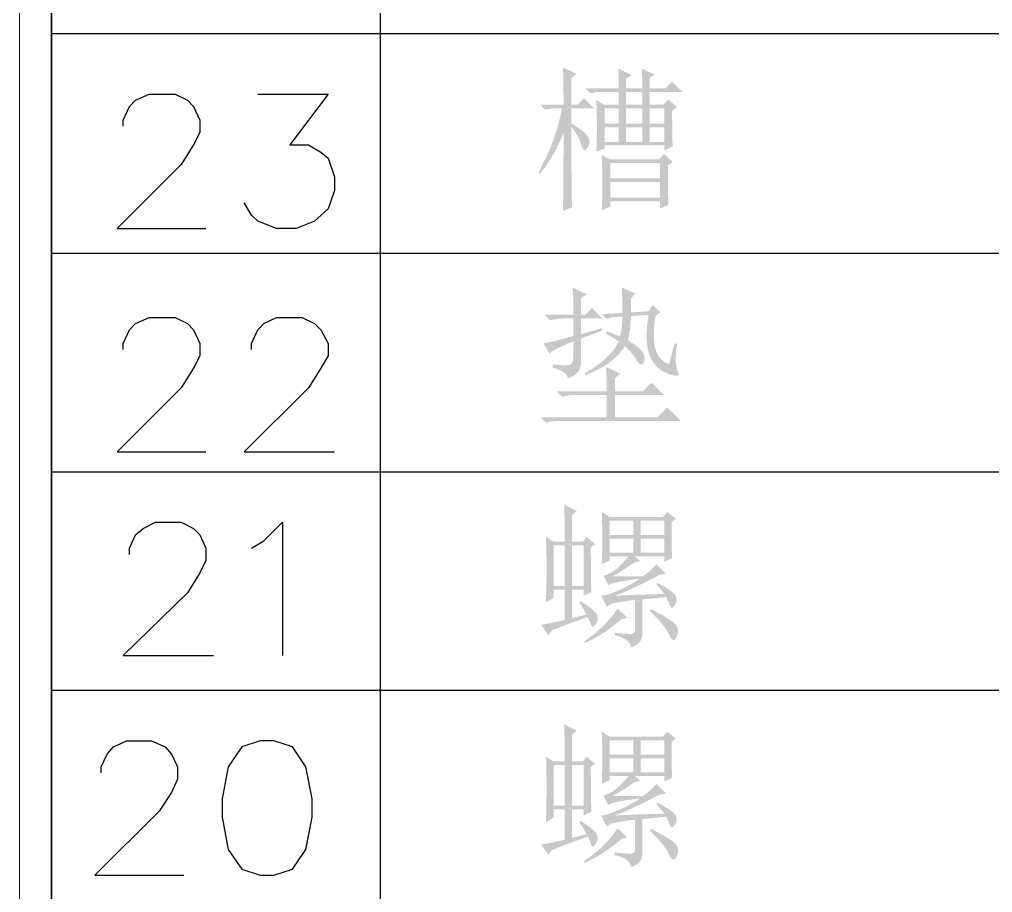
# Model space of a CAD drawing. Header units: millimetres. Extents: x 0 to 841, y 0 to 1189.
# Drawn here: x 672.8 to 706.17, y 200.94 to 230.89 of the extents above; entities that cross this region are included whole.
import ezdxf

# ---------------------------------------------------------------- set-up
doc = ezdxf.new("R2010")
doc.units = ezdxf.units.MM
doc.layers.add('C00-00-00', color=7, linetype='Continuous')
doc.layers.add('CBF-BF-BF', color=7, linetype='Continuous', true_color=0xbfbfbf)

msp = doc.modelspace()

# ---------------------------------------------------------------- hatches: boundary and pattern name
at = {"layer": 'C00-00-00'}
h = msp.add_hatch(color=256, dxfattribs=at)
edge = h.paths.add_edge_path(flags=0)
edge.add_spline(control_points=[(693.600777, 228.397804), (693.600777, 228.397804), (693.600777, 227.96069), (693.600777, 227.96069), (693.600777, 227.96069), (694.162466, 227.96069), (694.162466, 227.96069), (694.162466, 227.96069), (694.162466, 228.397804), (694.162466, 228.397804), (694.162466, 228.397804), (693.600777, 228.397804), (693.600777, 228.397804)], knot_values=[0, 0, 0, 0, 1, 1, 1, 2, 2, 2, 3, 3, 3, 4, 4, 4, 4], degree=3, periodic=1)
edge = h.paths.add_edge_path(flags=0)
edge.add_spline(control_points=[(692.872622, 227.835564), (692.872622, 227.835564), (692.872622, 227.315768), (692.872622, 227.315768), (692.872622, 227.315768), (693.351077, 227.315768), (693.351077, 227.315768), (693.351077, 227.315768), (693.351077, 227.835564), (693.351077, 227.835564), (693.351077, 227.835564), (692.872622, 227.835564), (692.872622, 227.835564)], knot_values=[0, 0, 0, 0, 1, 1, 1, 2, 2, 2, 3, 3, 3, 4, 4, 4, 4], degree=3, periodic=1)
edge = h.paths.add_edge_path(flags=0)
edge.add_spline(control_points=[(693.600777, 227.835564), (693.600777, 227.835564), (693.600777, 227.315768), (693.600777, 227.315768), (693.600777, 227.315768), (694.162466, 227.315768), (694.162466, 227.315768), (694.162466, 227.315768), (694.162466, 227.835564), (694.162466, 227.835564), (694.162466, 227.835564), (693.600777, 227.835564), (693.600777, 227.835564)], knot_values=[0, 0, 0, 0, 1, 1, 1, 2, 2, 2, 3, 3, 3, 4, 4, 4, 4], degree=3, periodic=1)
edge = h.paths.add_edge_path(flags=0)
edge.add_spline(control_points=[(694.412166, 227.835564), (694.412166, 227.835564), (694.412166, 227.315768), (694.412166, 227.315768), (694.412166, 227.315768), (694.911567, 227.315768), (694.911567, 227.315768), (694.911567, 227.315768), (694.911567, 227.835564), (694.911567, 227.835564), (694.911567, 227.835564), (694.412166, 227.835564), (694.412166, 227.835564)], knot_values=[0, 0, 0, 0, 1, 1, 1, 2, 2, 2, 3, 3, 3, 4, 4, 4, 4], degree=3, periodic=1)
edge = h.paths.add_edge_path(flags=0)
edge.add_spline(control_points=[(692.872622, 227.190642), (692.872622, 227.190642), (692.872622, 226.691241), (692.872622, 226.691241), (692.872622, 226.691241), (693.351077, 226.691241), (693.351077, 226.691241), (693.351077, 226.691241), (693.351077, 227.190642), (693.351077, 227.190642), (693.351077, 227.190642), (692.872622, 227.190642), (692.872622, 227.190642)], knot_values=[0, 0, 0, 0, 1, 1, 1, 2, 2, 2, 3, 3, 3, 4, 4, 4, 4], degree=3, periodic=1)
edge = h.paths.add_edge_path(flags=0)
edge.add_spline(control_points=[(693.600777, 227.190642), (693.600777, 227.190642), (693.600777, 226.691241), (693.600777, 226.691241), (693.600777, 226.691241), (694.162466, 226.691241), (694.162466, 226.691241), (694.162466, 226.691241), (694.162466, 227.190642), (694.162466, 227.190642), (694.162466, 227.190642), (693.600777, 227.190642), (693.600777, 227.190642)], knot_values=[0, 0, 0, 0, 1, 1, 1, 2, 2, 2, 3, 3, 3, 4, 4, 4, 4], degree=3, periodic=1)
edge = h.paths.add_edge_path(flags=0)
edge.add_spline(control_points=[(694.412166, 227.190642), (694.412166, 227.190642), (694.412166, 226.691241), (694.412166, 226.691241), (694.412166, 226.691241), (694.911567, 226.691241), (694.911567, 226.691241), (694.911567, 226.691241), (694.911567, 227.190642), (694.911567, 227.190642), (694.911567, 227.190642), (694.412166, 227.190642), (694.412166, 227.190642)], knot_values=[0, 0, 0, 0, 1, 1, 1, 2, 2, 2, 3, 3, 3, 4, 4, 4, 4], degree=3, periodic=1)
edge = h.paths.add_edge_path(flags=0)
edge.add_spline(control_points=[(693.059484, 225.963086), (693.059484, 225.963086), (693.059484, 225.442739), (693.059484, 225.442739), (693.059484, 225.442739), (694.766047, 225.442739), (694.766047, 225.442739), (694.766047, 225.442739), (694.766047, 225.963086), (694.766047, 225.963086), (694.766047, 225.963086), (693.059484, 225.963086), (693.059484, 225.963086)], knot_values=[0, 0, 0, 0, 1, 1, 1, 2, 2, 2, 3, 3, 3, 4, 4, 4, 4], degree=3, periodic=1)
edge = h.paths.add_edge_path(flags=0)
edge.add_spline(control_points=[(693.059484, 225.318164), (693.059484, 225.318164), (693.059484, 224.77687), (693.059484, 224.77687), (693.059484, 224.77687), (694.766047, 224.77687), (694.766047, 224.77687), (694.766047, 224.77687), (694.766047, 225.318164), (694.766047, 225.318164), (694.766047, 225.318164), (693.059484, 225.318164), (693.059484, 225.318164)], knot_values=[0, 0, 0, 0, 1, 1, 1, 2, 2, 2, 3, 3, 3, 4, 4, 4, 4], degree=3, periodic=1)
edge = h.paths.add_edge_path(flags=0)
edge.add_spline(control_points=[(694.162466, 228.522378), (694.162466, 228.772079), (694.1553, 229.000833), (694.14152, 229.209193), (694.14152, 229.209193), (694.578633, 229.000833), (694.578633, 229.000833), (694.578633, 229.000833), (694.412166, 228.876259), (694.412166, 228.876259), (694.412166, 228.876259), (694.412166, 228.522378), (694.412166, 228.522378), (694.412166, 228.522378), (694.95346, 228.522378), (694.95346, 228.522378), (694.95346, 228.522378), (695.182214, 228.751133), (695.182214, 228.751133), (695.182214, 228.751133), (695.536094, 228.397804), (695.536094, 228.397804), (695.536094, 228.397804), (694.412166, 228.397804), (694.412166, 228.397804), (694.412166, 228.397804), (694.412166, 227.96069), (694.412166, 227.96069), (694.412166, 227.96069), (694.870226, 227.96069), (694.870226, 227.96069), (694.870226, 227.96069), (695.057088, 228.148103), (695.057088, 228.148103), (695.057088, 228.148103), (695.348681, 227.877456), (695.348681, 227.877456), (695.348681, 227.877456), (695.182214, 227.752331), (695.182214, 227.752331), (695.182214, 227.141584), (695.188829, 226.732582), (695.20316, 226.524774), (695.20316, 226.524774), (694.911567, 226.400199), (694.911567, 226.400199), (694.911567, 226.400199), (694.911567, 226.566667), (694.911567, 226.566667), (694.911567, 226.566667), (692.872622, 226.566667), (692.872622, 226.566667), (692.872622, 226.566667), (692.872622, 226.462487), (692.872622, 226.462487), (692.872622, 226.462487), (692.581029, 226.358307), (692.581029, 226.358307), (692.59481, 226.649349), (692.601975, 226.944249), (692.601975, 227.242456), (692.601975, 227.540664), (692.59481, 227.835564), (692.581029, 228.127157), (692.581029, 228.127157), (692.872622, 227.96069), (692.872622, 227.96069), (692.872622, 227.96069), (693.351077, 227.96069), (693.351077, 227.96069), (693.351077, 227.96069), (693.351077, 228.397804), (693.351077, 228.397804), (693.351077, 228.397804), (692.560083, 228.397804), (692.560083, 228.397804), (692.560083, 228.397804), (692.373221, 228.355911), (692.373221, 228.355911), (692.373221, 228.355911), (692.206754, 228.522378), (692.206754, 228.522378), (692.206754, 228.522378), (693.351077, 228.522378), (693.351077, 228.522378), (693.351077, 228.855312), (693.343911, 229.084067), (693.330131, 229.209193), (693.330131, 229.209193), (693.788191, 228.980438), (693.788191, 228.980438), (693.788191, 228.980438), (693.600777, 228.855312), (693.600777, 228.855312), (693.600777, 228.855312), (693.600777, 228.522378), (693.600777, 228.522378), (693.600777, 228.522378), (694.162466, 228.522378), (694.162466, 228.522378)], knot_values=[0, 0, 0, 0, 1, 1, 1, 2, 2, 2, 3, 3, 3, 4, 4, 4, 5, 5, 5, 6, 6, 6, 7, 7, 7, 8, 8, 8, 9, 9, 9, 10, 10, 10, 11, 11, 11, 12, 12, 12, 13, 13, 13, 14, 14, 14, 15, 15, 15, 16, 16, 16, 17, 17, 17, 18, 18, 18, 19, 19, 19, 20, 20, 20, 21, 21, 21, 22, 22, 22, 23, 23, 23, 24, 24, 24, 25, 25, 25, 26, 26, 26, 27, 27, 27, 28, 28, 28, 29, 29, 29, 30, 30, 30, 31, 31, 31, 32, 32, 32, 33, 33, 33, 33], degree=3, periodic=1)
edge = h.paths.add_edge_path(flags=0)
edge.add_spline(control_points=[(695.036693, 225.879852), (695.036693, 225.172092), (695.043308, 224.721198), (695.057088, 224.52717), (695.057088, 224.52717), (694.766047, 224.402044), (694.766047, 224.402044), (694.766047, 224.402044), (694.766047, 224.651745), (694.766047, 224.651745), (694.766047, 224.651745), (693.059484, 224.651745), (693.059484, 224.651745), (693.059484, 224.651745), (693.059484, 224.464883), (693.059484, 224.464883), (693.059484, 224.464883), (692.768442, 224.339757), (692.768442, 224.339757), (692.782223, 224.65891), (692.789389, 224.974206), (692.789389, 225.286193), (692.789389, 225.598181), (692.782223, 225.914028), (692.768442, 226.233732), (692.768442, 226.233732), (693.059484, 226.08766), (693.059484, 226.08766), (693.059484, 226.08766), (694.724154, 226.08766), (694.724154, 226.08766), (694.724154, 226.08766), (694.911567, 226.275074), (694.911567, 226.275074), (694.911567, 226.275074), (695.20316, 226.004427), (695.20316, 226.004427), (695.20316, 226.004427), (695.036693, 225.879852), (695.036693, 225.879852)], knot_values=[0, 0, 0, 0, 1, 1, 1, 2, 2, 2, 3, 3, 3, 4, 4, 4, 5, 5, 5, 6, 6, 6, 7, 7, 7, 8, 8, 8, 9, 9, 9, 10, 10, 10, 11, 11, 11, 12, 12, 12, 13, 13, 13, 13], degree=3, periodic=1)
edge = h.paths.add_edge_path(flags=0)
edge.add_spline(control_points=[(691.727748, 227.211588), (691.727748, 225.671493), (691.734363, 224.74931), (691.748694, 224.443936), (691.748694, 224.443936), (691.436706, 224.318811), (691.436706, 224.318811), (691.450487, 224.707969), (691.457652, 225.60204), (691.457652, 227.003229), (691.235513, 226.448155), (690.964866, 225.976315), (690.645712, 225.588259), (690.645712, 225.588259), (690.604371, 225.651098), (690.604371, 225.651098), (691.019988, 226.41398), (691.283468, 227.142135), (691.394814, 227.835564), (691.394814, 227.835564), (691.020539, 227.835564), (691.020539, 227.835564), (691.020539, 227.835564), (690.833126, 227.794223), (690.833126, 227.794223), (690.833126, 227.794223), (690.666659, 227.96069), (690.666659, 227.96069), (690.666659, 227.96069), (691.457652, 227.96069), (691.457652, 227.96069), (691.457652, 228.612226), (691.450487, 229.042174), (691.436706, 229.250534), (691.436706, 229.250534), (691.894215, 229.021779), (691.894215, 229.021779), (691.894215, 229.021779), (691.727748, 228.876259), (691.727748, 228.876259), (691.727748, 228.876259), (691.727748, 227.96069), (691.727748, 227.96069), (691.727748, 227.96069), (691.936107, 227.96069), (691.936107, 227.96069), (691.936107, 227.96069), (692.164862, 228.189444), (692.164862, 228.189444), (692.164862, 228.189444), (692.518742, 227.835564), (692.518742, 227.835564), (692.518742, 227.835564), (691.727748, 227.835564), (691.727748, 227.835564), (691.727748, 227.835564), (691.727748, 227.315768), (691.727748, 227.315768), (692.01879, 227.149301), (692.206203, 227.003229), (692.289436, 226.878654), (692.37267, 226.753528), (692.369363, 226.625095), (692.278963, 226.493355), (692.188564, 226.361614), (692.115803, 226.396341), (692.060682, 226.597535), (692.005009, 226.798728), (691.894215, 227.003229), (691.727748, 227.211588), (691.727748, 227.211588), (691.727748, 227.211588), (691.727748, 227.211588)], knot_values=[0, 0, 0, 0, 1, 1, 1, 2, 2, 2, 3, 3, 3, 4, 4, 4, 5, 5, 5, 6, 6, 6, 7, 7, 7, 8, 8, 8, 9, 9, 9, 10, 10, 10, 11, 11, 11, 12, 12, 12, 13, 13, 13, 14, 14, 14, 15, 15, 15, 16, 16, 16, 17, 17, 17, 18, 18, 18, 19, 19, 19, 20, 20, 20, 21, 21, 21, 22, 22, 22, 23, 23, 23, 24, 24, 24, 24], degree=3, periodic=1)
h = msp.add_hatch(color=256, dxfattribs=at)
edge = h.paths.add_edge_path(flags=0)
edge.add_spline(control_points=[(691.082826, 219.05145), (691.373868, 219.023338), (691.564588, 219.020031), (691.654988, 219.040977), (691.745387, 219.061923), (691.790586, 219.148464), (691.790586, 219.301151), (691.790586, 219.301151), (691.790586, 219.841893), (691.790586, 219.841893), (691.360087, 219.675426), (691.089441, 219.53652), (690.978646, 219.425725), (690.978646, 219.425725), (690.770838, 219.779606), (690.770838, 219.779606), (690.964866, 219.807166), (691.304415, 219.8904), (691.790586, 220.029306), (691.790586, 220.029306), (691.790586, 220.632887), (691.790586, 220.632887), (691.790586, 220.632887), (691.498994, 220.632887), (691.498994, 220.632887), (691.318195, 220.632887), (691.151728, 220.611941), (690.999593, 220.5706), (690.999593, 220.5706), (690.812179, 220.757462), (690.812179, 220.757462), (690.812179, 220.757462), (691.790586, 220.757462), (691.790586, 220.757462), (691.790586, 220.757462), (691.790586, 221.256863), (691.790586, 221.256863), (691.790586, 221.353877), (691.783421, 221.499949), (691.76964, 221.693976), (691.76964, 221.693976), (692.248095, 221.465222), (692.248095, 221.465222), (692.248095, 221.465222), (692.060682, 221.319701), (692.060682, 221.319701), (692.060682, 221.319701), (692.060682, 220.757462), (692.060682, 220.757462), (692.060682, 220.757462), (692.206754, 220.757462), (692.206754, 220.757462), (692.206754, 220.757462), (692.435508, 220.986767), (692.435508, 220.986767), (692.435508, 220.986767), (692.789389, 220.632887), (692.789389, 220.632887), (692.789389, 220.632887), (692.060682, 220.632887), (692.060682, 220.632887), (692.060682, 220.632887), (692.060682, 220.091594), (692.060682, 220.091594), (692.060682, 220.091594), (692.768442, 220.299953), (692.768442, 220.299953), (692.768442, 220.299953), (692.789389, 220.216719), (692.789389, 220.216719), (692.789389, 220.216719), (692.060682, 219.946073), (692.060682, 219.946073), (692.060682, 219.946073), (692.060682, 219.176025), (692.060682, 219.176025), (692.074462, 218.884983), (691.921776, 218.68379), (691.603173, 218.572995), (691.616954, 218.71135), (691.443321, 218.835925), (691.082826, 218.947271), (691.082826, 218.947271), (691.082826, 219.05145), (691.082826, 219.05145)], knot_values=[0, 0, 0, 0, 1, 1, 1, 2, 2, 2, 3, 3, 3, 4, 4, 4, 5, 5, 5, 6, 6, 6, 7, 7, 7, 8, 8, 8, 9, 9, 9, 10, 10, 10, 11, 11, 11, 12, 12, 12, 13, 13, 13, 14, 14, 14, 15, 15, 15, 16, 16, 16, 17, 17, 17, 18, 18, 18, 19, 19, 19, 20, 20, 20, 21, 21, 21, 22, 22, 22, 23, 23, 23, 24, 24, 24, 25, 25, 25, 26, 26, 26, 27, 27, 27, 28, 28, 28, 28], degree=3, periodic=1)
edge = h.paths.add_edge_path(flags=0)
edge.add_spline(control_points=[(693.475652, 220.8203), (693.475652, 221.166463), (693.468486, 221.458056), (693.455257, 221.693976), (693.455257, 221.693976), (693.912765, 221.486168), (693.912765, 221.486168), (693.912765, 221.486168), (693.767244, 221.319701), (693.767244, 221.319701), (693.767244, 221.319701), (693.767244, 220.840695), (693.767244, 220.840695), (693.767244, 220.840695), (694.370825, 220.882587), (694.370825, 220.882587), (694.370825, 220.882587), (694.516346, 221.090396), (694.516346, 221.090396), (694.516346, 221.090396), (694.786993, 220.840695), (694.786993, 220.840695), (694.786993, 220.840695), (694.620526, 220.737067), (694.620526, 220.737067), (694.551073, 220.417362), (694.536741, 220.087735), (694.578633, 219.748186), (694.619974, 219.408638), (694.786442, 219.176025), (695.078034, 219.05145), (695.078034, 219.05145), (695.265448, 219.779606), (695.265448, 219.779606), (695.265448, 219.779606), (695.348681, 219.75866), (695.348681, 219.75866), (695.306789, 219.453286), (695.296316, 219.227839), (695.317262, 219.082318), (695.338208, 218.936798), (695.365769, 218.818837), (695.400495, 218.728438), (695.435222, 218.638039), (695.313955, 218.641897), (695.036693, 218.738911), (694.758881, 218.835925), (694.55438, 219.033811), (694.422639, 219.332019), (694.290348, 219.630226), (694.27326, 220.105374), (694.370825, 220.757462), (694.370825, 220.757462), (693.767244, 220.71612), (693.767244, 220.71612), (693.767244, 220.438308), (693.732518, 220.161047), (693.663065, 219.883785), (693.926546, 219.731099), (694.09632, 219.592193), (694.172939, 219.467618), (694.249007, 219.342492), (694.25948, 219.224532), (694.204358, 219.113738), (694.148685, 219.002392), (694.065452, 219.037119), (693.954658, 219.217917), (693.843312, 219.398165), (693.711572, 219.550851), (693.558885, 219.675426), (693.322965, 219.286819), (692.872622, 218.953885), (692.206754, 218.676624), (692.206754, 218.676624), (692.185808, 218.759857), (692.185808, 218.759857), (692.754662, 219.065231), (693.142718, 219.425725), (693.351077, 219.841893), (693.18461, 219.952687), (693.038538, 220.043087), (692.913963, 220.11254), (692.913963, 220.11254), (692.934909, 220.195773), (692.934909, 220.195773), (693.087045, 220.1401), (693.239731, 220.077813), (693.392418, 220.00836), (693.44754, 220.24428), (693.475652, 220.473035), (693.475652, 220.695174), (693.475652, 220.695174), (693.101376, 220.674228), (693.101376, 220.674228), (693.101376, 220.674228), (692.955856, 220.611941), (692.955856, 220.611941), (692.955856, 220.611941), (692.768442, 220.778408), (692.768442, 220.778408), (692.768442, 220.778408), (693.475652, 220.8203), (693.475652, 220.8203)], knot_values=[0, 0, 0, 0, 1, 1, 1, 2, 2, 2, 3, 3, 3, 4, 4, 4, 5, 5, 5, 6, 6, 6, 7, 7, 7, 8, 8, 8, 9, 9, 9, 10, 10, 10, 11, 11, 11, 12, 12, 12, 13, 13, 13, 14, 14, 14, 15, 15, 15, 16, 16, 16, 17, 17, 17, 18, 18, 18, 19, 19, 19, 20, 20, 20, 21, 21, 21, 22, 22, 22, 23, 23, 23, 24, 24, 24, 25, 25, 25, 26, 26, 26, 27, 27, 27, 28, 28, 28, 29, 29, 29, 30, 30, 30, 31, 31, 31, 32, 32, 32, 33, 33, 33, 34, 34, 34, 34], degree=3, periodic=1)
edge = h.paths.add_edge_path(flags=0)
edge.add_spline(control_points=[(692.934909, 218.135882), (692.934909, 218.135882), (692.934909, 218.510157), (692.934909, 218.510157), (692.934909, 218.57961), (692.927744, 218.732297), (692.913963, 218.968217), (692.913963, 218.968217), (693.413364, 218.739462), (693.413364, 218.739462), (693.413364, 218.739462), (693.225951, 218.59339), (693.225951, 218.59339), (693.225951, 218.59339), (693.225951, 218.135882), (693.225951, 218.135882), (693.225951, 218.135882), (694.183412, 218.135882), (694.183412, 218.135882), (694.183412, 218.135882), (694.474454, 218.426923), (694.474454, 218.426923), (694.474454, 218.426923), (694.890621, 218.010756), (694.890621, 218.010756), (694.890621, 218.010756), (693.225951, 218.010756), (693.225951, 218.010756), (693.225951, 218.010756), (693.225951, 217.240708), (693.225951, 217.240708), (693.225951, 217.240708), (694.682813, 217.240708), (694.682813, 217.240708), (694.682813, 217.240708), (695.015747, 217.574193), (695.015747, 217.574193), (695.015747, 217.574193), (695.473256, 217.116133), (695.473256, 217.116133), (695.473256, 217.116133), (691.353473, 217.116133), (691.353473, 217.116133), (691.172674, 217.116133), (691.006207, 217.095739), (690.854072, 217.053846), (690.854072, 217.053846), (690.666659, 217.240708), (690.666659, 217.240708), (690.666659, 217.240708), (692.934909, 217.240708), (692.934909, 217.240708), (692.934909, 217.240708), (692.934909, 218.010756), (692.934909, 218.010756), (692.934909, 218.010756), (691.915161, 218.010756), (691.915161, 218.010756), (691.734363, 218.010756), (691.567895, 217.98981), (691.41576, 217.948469), (691.41576, 217.948469), (691.228347, 218.135882), (691.228347, 218.135882), (691.228347, 218.135882), (692.934909, 218.135882), (692.934909, 218.135882)], knot_values=[0, 0, 0, 0, 1, 1, 1, 2, 2, 2, 3, 3, 3, 4, 4, 4, 5, 5, 5, 6, 6, 6, 7, 7, 7, 8, 8, 8, 9, 9, 9, 10, 10, 10, 11, 11, 11, 12, 12, 12, 13, 13, 13, 14, 14, 14, 15, 15, 15, 16, 16, 16, 17, 17, 17, 18, 18, 18, 19, 19, 19, 20, 20, 20, 21, 21, 21, 22, 22, 22, 22], degree=3, periodic=1)
h = msp.add_hatch(color=256, dxfattribs=at)
edge = h.paths.add_edge_path(flags=0)
edge.add_spline(control_points=[(694.973855, 211.078725), (694.751715, 211.050613), (694.481068, 211.023053), (694.162466, 210.995492), (694.162466, 210.995492), (694.162466, 209.850618), (694.162466, 209.850618), (694.176246, 209.601469), (694.044506, 209.435001), (693.767244, 209.351217), (693.752913, 209.545796), (693.566051, 209.684702), (693.205556, 209.767384), (693.205556, 209.767384), (693.205556, 209.850618), (693.205556, 209.850618), (693.469037, 209.823057), (693.652592, 209.809277), (693.756771, 209.809277), (693.8604, 209.809277), (693.912765, 209.857784), (693.912765, 209.954798), (693.912765, 209.954798), (693.912765, 210.974546), (693.912765, 210.974546), (693.634953, 210.946434), (693.364857, 210.904541), (693.101376, 210.84942), (693.101376, 210.84942), (692.934909, 210.745791), (692.934909, 210.745791), (692.934909, 210.745791), (692.747496, 211.120067), (692.747496, 211.120067), (692.85829, 211.120067), (693.045704, 211.175188), (693.309185, 211.286534), (693.572665, 211.397328), (693.829532, 211.536234), (694.079232, 211.702701), (693.385803, 211.619468), (693.024757, 211.5434), (692.997197, 211.473947), (692.997197, 211.473947), (692.83073, 211.806881), (692.83073, 211.806881), (692.955304, 211.834442), (693.090903, 211.903344), (693.236424, 212.014689), (693.381945, 212.125483), (693.531324, 212.27817), (693.684011, 212.472749), (693.684011, 212.472749), (693.039089, 212.472749), (693.039089, 212.472749), (693.039089, 212.472749), (693.039089, 212.327228), (693.039089, 212.327228), (693.039089, 212.327228), (692.768442, 212.202102), (692.768442, 212.202102), (692.782223, 212.493144), (692.789389, 212.791351), (692.789389, 213.096725), (692.789389, 213.402098), (692.782223, 213.700305), (692.768442, 213.991898), (692.768442, 213.991898), (693.039089, 213.825431), (693.039089, 213.825431), (693.039089, 213.825431), (694.870226, 213.825431), (694.870226, 213.825431), (694.870226, 213.825431), (695.015747, 213.991898), (695.015747, 213.991898), (695.015747, 213.991898), (695.306789, 213.762593), (695.306789, 213.762593), (695.306789, 213.762593), (695.161268, 213.638018), (695.161268, 213.638018), (695.161268, 213.054832), (695.167882, 212.64583), (695.182214, 212.410462), (695.182214, 212.410462), (694.911567, 212.285336), (694.911567, 212.285336), (694.911567, 212.285336), (694.911567, 212.472749), (694.911567, 212.472749), (694.911567, 212.472749), (693.891819, 212.472749), (693.891819, 212.472749), (693.891819, 212.472749), (694.100178, 212.306282), (694.100178, 212.306282), (694.100178, 212.306282), (693.891819, 212.26439), (693.891819, 212.26439), (693.614007, 212.070362), (693.364306, 211.910509), (693.142718, 211.785935), (693.322965, 211.785935), (693.669679, 211.785935), (694.183412, 211.785935), (694.39122, 211.93807), (694.543907, 212.076976), (694.640921, 212.202102), (694.640921, 212.202102), (694.973855, 211.869168), (694.973855, 211.869168), (694.973855, 211.869168), (694.766047, 211.848222), (694.766047, 211.848222), (694.238534, 211.55718), (693.725352, 211.314094), (693.225951, 211.120067), (693.461871, 211.133847), (694.02356, 211.154793), (694.911567, 211.182354), (694.828334, 211.293148), (694.737935, 211.403942), (694.640921, 211.515288), (694.640921, 211.515288), (694.682813, 211.55718), (694.682813, 211.55718), (695.029527, 211.376382), (695.234028, 211.234168), (695.296316, 211.13054), (695.358603, 211.02636), (695.351437, 210.915566), (695.275369, 210.797606), (695.199302, 210.679646), (695.143629, 210.67248), (695.108902, 210.776659), (695.074176, 210.880288), (695.028976, 210.98116), (694.973855, 211.078725), (694.973855, 211.078725), (694.973855, 211.078725), (694.973855, 211.078725)], knot_values=[0, 0, 0, 0, 1, 1, 1, 2, 2, 2, 3, 3, 3, 4, 4, 4, 5, 5, 5, 6, 6, 6, 7, 7, 7, 8, 8, 8, 9, 9, 9, 10, 10, 10, 11, 11, 11, 12, 12, 12, 13, 13, 13, 14, 14, 14, 15, 15, 15, 16, 16, 16, 17, 17, 17, 18, 18, 18, 19, 19, 19, 20, 20, 20, 21, 21, 21, 22, 22, 22, 23, 23, 23, 24, 24, 24, 25, 25, 25, 26, 26, 26, 27, 27, 27, 28, 28, 28, 29, 29, 29, 30, 30, 30, 31, 31, 31, 32, 32, 32, 33, 33, 33, 34, 34, 34, 35, 35, 35, 36, 36, 36, 37, 37, 37, 38, 38, 38, 39, 39, 39, 40, 40, 40, 41, 41, 41, 42, 42, 42, 43, 43, 43, 44, 44, 44, 45, 45, 45, 46, 46, 46, 47, 47, 47, 47], degree=3, periodic=1)
edge = h.paths.add_edge_path(flags=0)
edge.add_spline(control_points=[(693.039089, 213.700305), (693.039089, 213.700305), (693.039089, 213.200904), (693.039089, 213.200904), (693.039089, 213.200904), (693.850478, 213.200904), (693.850478, 213.200904), (693.850478, 213.200904), (693.850478, 213.700305), (693.850478, 213.700305), (693.850478, 213.700305), (693.039089, 213.700305), (693.039089, 213.700305)], knot_values=[0, 0, 0, 0, 1, 1, 1, 2, 2, 2, 3, 3, 3, 4, 4, 4, 4], degree=3, periodic=1)
edge = h.paths.add_edge_path(flags=0)
edge.add_spline(control_points=[(694.100178, 213.700305), (694.100178, 213.700305), (694.100178, 213.200904), (694.100178, 213.200904), (694.100178, 213.200904), (694.911567, 213.200904), (694.911567, 213.200904), (694.911567, 213.200904), (694.911567, 213.700305), (694.911567, 213.700305), (694.911567, 213.700305), (694.100178, 213.700305), (694.100178, 213.700305)], knot_values=[0, 0, 0, 0, 1, 1, 1, 2, 2, 2, 3, 3, 3, 4, 4, 4, 4], degree=3, periodic=1)
edge = h.paths.add_edge_path(flags=0)
edge.add_spline(control_points=[(693.039089, 213.07633), (693.039089, 213.07633), (693.039089, 212.597324), (693.039089, 212.597324), (693.039089, 212.597324), (693.850478, 212.597324), (693.850478, 212.597324), (693.850478, 212.597324), (693.850478, 213.07633), (693.850478, 213.07633), (693.850478, 213.07633), (693.039089, 213.07633), (693.039089, 213.07633)], knot_values=[0, 0, 0, 0, 1, 1, 1, 2, 2, 2, 3, 3, 3, 4, 4, 4, 4], degree=3, periodic=1)
edge = h.paths.add_edge_path(flags=0)
edge.add_spline(control_points=[(694.100178, 213.07633), (694.100178, 213.07633), (694.100178, 212.597324), (694.100178, 212.597324), (694.100178, 212.597324), (694.911567, 212.597324), (694.911567, 212.597324), (694.911567, 212.597324), (694.911567, 213.07633), (694.911567, 213.07633), (694.911567, 213.07633), (694.100178, 213.07633), (694.100178, 213.07633)], knot_values=[0, 0, 0, 0, 1, 1, 1, 2, 2, 2, 3, 3, 3, 4, 4, 4, 4], degree=3, periodic=1)
edge = h.paths.add_edge_path(flags=0)
edge.add_spline(control_points=[(693.43431, 210.308678), (693.017592, 209.947632), (692.601424, 209.677536), (692.185808, 209.496738), (692.185808, 209.496738), (692.164862, 209.559576), (692.164862, 209.559576), (692.649931, 209.878179), (693.031372, 210.253005), (693.309185, 210.682953), (693.309185, 210.682953), (693.642119, 210.370965), (693.642119, 210.370965), (693.642119, 210.370965), (693.43431, 210.308678), (693.43431, 210.308678)], knot_values=[0, 0, 0, 0, 1, 1, 1, 2, 2, 2, 3, 3, 3, 4, 4, 4, 5, 5, 5, 5], degree=3, periodic=1)
edge = h.paths.add_edge_path(flags=0)
edge.add_spline(control_points=[(694.454059, 210.662558), (694.897787, 210.440418), (695.175048, 210.270644), (695.286394, 210.152684), (695.397188, 210.034724), (695.414276, 209.888652), (695.338208, 209.71557), (695.261589, 209.542488), (695.17119, 209.570049), (695.067561, 209.798804), (694.963382, 210.027558), (694.7451, 210.294346), (694.412166, 210.599719), (694.412166, 210.599719), (694.454059, 210.662558), (694.454059, 210.662558)], knot_values=[0, 0, 0, 0, 1, 1, 1, 2, 2, 2, 3, 3, 3, 4, 4, 4, 5, 5, 5, 5], degree=3, periodic=1)
edge = h.paths.add_edge_path(flags=0)
edge.add_spline(control_points=[(691.748694, 210.350019), (691.748694, 210.350019), (692.248095, 210.475145), (692.248095, 210.475145), (692.178642, 210.6135), (692.095409, 210.752406), (691.998395, 210.891312), (691.998395, 210.891312), (692.040287, 210.932653), (692.040287, 210.932653), (692.331329, 210.752406), (692.511576, 210.610192), (692.581029, 210.506013), (692.650482, 210.401833), (692.646624, 210.28718), (692.570556, 210.162606), (692.494488, 210.038031), (692.438816, 210.024251), (692.404089, 210.121265), (692.369363, 210.218278), (692.331329, 210.308126), (692.289988, 210.391911), (691.845708, 210.239225), (691.436706, 210.086538), (691.06188, 209.933851), (691.06188, 209.933851), (690.937305, 209.767384), (690.937305, 209.767384), (690.937305, 209.767384), (690.687605, 210.121265), (690.687605, 210.121265), (690.854072, 210.148825), (691.124167, 210.204498), (691.498994, 210.287732), (691.498994, 210.287732), (691.498994, 211.328426), (691.498994, 211.328426), (691.498994, 211.328426), (691.124718, 211.328426), (691.124718, 211.328426), (691.124718, 211.328426), (691.124718, 211.057779), (691.124718, 211.057779), (691.124718, 211.057779), (690.854072, 210.891312), (690.854072, 210.891312), (690.867852, 211.209915), (690.875018, 211.608995), (690.875018, 212.087449), (690.875018, 212.565904), (690.867852, 212.916477), (690.854072, 213.138617), (690.854072, 213.138617), (691.124718, 212.97215), (691.124718, 212.97215), (691.124718, 212.97215), (691.498994, 212.97215), (691.498994, 212.97215), (691.498994, 213.568565), (691.491828, 213.991347), (691.478047, 214.241599), (691.478047, 214.241599), (691.915161, 214.033239), (691.915161, 214.033239), (691.915161, 214.033239), (691.748694, 213.887719), (691.748694, 213.887719), (691.748694, 213.887719), (691.748694, 212.97215), (691.748694, 212.97215), (691.748694, 212.97215), (692.123521, 212.97215), (692.123521, 212.97215), (692.123521, 212.97215), (692.248095, 213.138617), (692.248095, 213.138617), (692.248095, 213.138617), (692.539688, 212.888916), (692.539688, 212.888916), (692.539688, 212.888916), (692.393616, 212.784737), (692.393616, 212.784737), (692.393616, 211.993743), (692.400231, 211.480561), (692.414562, 211.245192), (692.414562, 211.245192), (692.143915, 211.120067), (692.143915, 211.120067), (692.143915, 211.120067), (692.143915, 211.328426), (692.143915, 211.328426), (692.143915, 211.328426), (691.748694, 211.328426), (691.748694, 211.328426), (691.748694, 211.328426), (691.748694, 210.350019), (691.748694, 210.350019)], knot_values=[0, 0, 0, 0, 1, 1, 1, 2, 2, 2, 3, 3, 3, 4, 4, 4, 5, 5, 5, 6, 6, 6, 7, 7, 7, 8, 8, 8, 9, 9, 9, 10, 10, 10, 11, 11, 11, 12, 12, 12, 13, 13, 13, 14, 14, 14, 15, 15, 15, 16, 16, 16, 17, 17, 17, 18, 18, 18, 19, 19, 19, 20, 20, 20, 21, 21, 21, 22, 22, 22, 23, 23, 23, 24, 24, 24, 25, 25, 25, 26, 26, 26, 27, 27, 27, 28, 28, 28, 29, 29, 29, 30, 30, 30, 31, 31, 31, 32, 32, 32, 32], degree=3, periodic=1)
edge = h.paths.add_edge_path(flags=0)
edge.add_spline(control_points=[(691.124718, 212.847024), (691.124718, 212.847024), (691.124718, 211.453001), (691.124718, 211.453001), (691.124718, 211.453001), (691.498994, 211.453001), (691.498994, 211.453001), (691.498994, 211.453001), (691.498994, 212.847024), (691.498994, 212.847024), (691.498994, 212.847024), (691.124718, 212.847024), (691.124718, 212.847024)], knot_values=[0, 0, 0, 0, 1, 1, 1, 2, 2, 2, 3, 3, 3, 4, 4, 4, 4], degree=3, periodic=1)
edge = h.paths.add_edge_path(flags=0)
edge.add_spline(control_points=[(691.748694, 212.847024), (691.748694, 212.847024), (691.748694, 211.453001), (691.748694, 211.453001), (691.748694, 211.453001), (692.143915, 211.453001), (692.143915, 211.453001), (692.143915, 211.453001), (692.143915, 212.847024), (692.143915, 212.847024), (692.143915, 212.847024), (691.748694, 212.847024), (691.748694, 212.847024)], knot_values=[0, 0, 0, 0, 1, 1, 1, 2, 2, 2, 3, 3, 3, 4, 4, 4, 4], degree=3, periodic=1)
h = msp.add_hatch(color=256, dxfattribs=at)
edge = h.paths.add_edge_path(flags=0)
edge.add_spline(control_points=[(694.973855, 203.541783), (694.751715, 203.513671), (694.481068, 203.486111), (694.162466, 203.45855), (694.162466, 203.45855), (694.162466, 202.313676), (694.162466, 202.313676), (694.176246, 202.064527), (694.044506, 201.89806), (693.767244, 201.814275), (693.752913, 202.008854), (693.566051, 202.14776), (693.205556, 202.230442), (693.205556, 202.230442), (693.205556, 202.313676), (693.205556, 202.313676), (693.469037, 202.286115), (693.652592, 202.272335), (693.756771, 202.272335), (693.8604, 202.272335), (693.912765, 202.320842), (693.912765, 202.417856), (693.912765, 202.417856), (693.912765, 203.437604), (693.912765, 203.437604), (693.634953, 203.409492), (693.364857, 203.367599), (693.101376, 203.312478), (693.101376, 203.312478), (692.934909, 203.208849), (692.934909, 203.208849), (692.934909, 203.208849), (692.747496, 203.583125), (692.747496, 203.583125), (692.85829, 203.583125), (693.045704, 203.638246), (693.309185, 203.749592), (693.572665, 203.860386), (693.829532, 203.999292), (694.079232, 204.165759), (693.385803, 204.082526), (693.024757, 204.006458), (692.997197, 203.937005), (692.997197, 203.937005), (692.83073, 204.269939), (692.83073, 204.269939), (692.955304, 204.2975), (693.090903, 204.366402), (693.236424, 204.477747), (693.381945, 204.588541), (693.531324, 204.741228), (693.684011, 204.935807), (693.684011, 204.935807), (693.039089, 204.935807), (693.039089, 204.935807), (693.039089, 204.935807), (693.039089, 204.790286), (693.039089, 204.790286), (693.039089, 204.790286), (692.768442, 204.66516), (692.768442, 204.66516), (692.782223, 204.956202), (692.789389, 205.254409), (692.789389, 205.559783), (692.789389, 205.865156), (692.782223, 206.163363), (692.768442, 206.454956), (692.768442, 206.454956), (693.039089, 206.288489), (693.039089, 206.288489), (693.039089, 206.288489), (694.870226, 206.288489), (694.870226, 206.288489), (694.870226, 206.288489), (695.015747, 206.454956), (695.015747, 206.454956), (695.015747, 206.454956), (695.306789, 206.225651), (695.306789, 206.225651), (695.306789, 206.225651), (695.161268, 206.101076), (695.161268, 206.101076), (695.161268, 205.51789), (695.167882, 205.108888), (695.182214, 204.87352), (695.182214, 204.87352), (694.911567, 204.748394), (694.911567, 204.748394), (694.911567, 204.748394), (694.911567, 204.935807), (694.911567, 204.935807), (694.911567, 204.935807), (693.891819, 204.935807), (693.891819, 204.935807), (693.891819, 204.935807), (694.100178, 204.76934), (694.100178, 204.76934), (694.100178, 204.76934), (693.891819, 204.727448), (693.891819, 204.727448), (693.614007, 204.53342), (693.364306, 204.373567), (693.142718, 204.248993), (693.322965, 204.248993), (693.669679, 204.248993), (694.183412, 204.248993), (694.39122, 204.401128), (694.543907, 204.540034), (694.640921, 204.66516), (694.640921, 204.66516), (694.973855, 204.332226), (694.973855, 204.332226), (694.973855, 204.332226), (694.766047, 204.31128), (694.766047, 204.31128), (694.238534, 204.020238), (693.725352, 203.777152), (693.225951, 203.583125), (693.461871, 203.596905), (694.02356, 203.617851), (694.911567, 203.645412), (694.828334, 203.756206), (694.737935, 203.867), (694.640921, 203.978346), (694.640921, 203.978346), (694.682813, 204.020238), (694.682813, 204.020238), (695.029527, 203.83944), (695.234028, 203.697226), (695.296316, 203.593598), (695.358603, 203.489418), (695.351437, 203.378624), (695.275369, 203.260664), (695.199302, 203.142704), (695.143629, 203.135538), (695.108902, 203.239717), (695.074176, 203.343346), (695.028976, 203.444218), (694.973855, 203.541783), (694.973855, 203.541783), (694.973855, 203.541783), (694.973855, 203.541783)], knot_values=[0, 0, 0, 0, 1, 1, 1, 2, 2, 2, 3, 3, 3, 4, 4, 4, 5, 5, 5, 6, 6, 6, 7, 7, 7, 8, 8, 8, 9, 9, 9, 10, 10, 10, 11, 11, 11, 12, 12, 12, 13, 13, 13, 14, 14, 14, 15, 15, 15, 16, 16, 16, 17, 17, 17, 18, 18, 18, 19, 19, 19, 20, 20, 20, 21, 21, 21, 22, 22, 22, 23, 23, 23, 24, 24, 24, 25, 25, 25, 26, 26, 26, 27, 27, 27, 28, 28, 28, 29, 29, 29, 30, 30, 30, 31, 31, 31, 32, 32, 32, 33, 33, 33, 34, 34, 34, 35, 35, 35, 36, 36, 36, 37, 37, 37, 38, 38, 38, 39, 39, 39, 40, 40, 40, 41, 41, 41, 42, 42, 42, 43, 43, 43, 44, 44, 44, 45, 45, 45, 46, 46, 46, 47, 47, 47, 47], degree=3, periodic=1)
edge = h.paths.add_edge_path(flags=0)
edge.add_spline(control_points=[(693.039089, 206.163363), (693.039089, 206.163363), (693.039089, 205.663962), (693.039089, 205.663962), (693.039089, 205.663962), (693.850478, 205.663962), (693.850478, 205.663962), (693.850478, 205.663962), (693.850478, 206.163363), (693.850478, 206.163363), (693.850478, 206.163363), (693.039089, 206.163363), (693.039089, 206.163363)], knot_values=[0, 0, 0, 0, 1, 1, 1, 2, 2, 2, 3, 3, 3, 4, 4, 4, 4], degree=3, periodic=1)
edge = h.paths.add_edge_path(flags=0)
edge.add_spline(control_points=[(694.100178, 206.163363), (694.100178, 206.163363), (694.100178, 205.663962), (694.100178, 205.663962), (694.100178, 205.663962), (694.911567, 205.663962), (694.911567, 205.663962), (694.911567, 205.663962), (694.911567, 206.163363), (694.911567, 206.163363), (694.911567, 206.163363), (694.100178, 206.163363), (694.100178, 206.163363)], knot_values=[0, 0, 0, 0, 1, 1, 1, 2, 2, 2, 3, 3, 3, 4, 4, 4, 4], degree=3, periodic=1)
edge = h.paths.add_edge_path(flags=0)
edge.add_spline(control_points=[(693.039089, 205.539388), (693.039089, 205.539388), (693.039089, 205.060382), (693.039089, 205.060382), (693.039089, 205.060382), (693.850478, 205.060382), (693.850478, 205.060382), (693.850478, 205.060382), (693.850478, 205.539388), (693.850478, 205.539388), (693.850478, 205.539388), (693.039089, 205.539388), (693.039089, 205.539388)], knot_values=[0, 0, 0, 0, 1, 1, 1, 2, 2, 2, 3, 3, 3, 4, 4, 4, 4], degree=3, periodic=1)
edge = h.paths.add_edge_path(flags=0)
edge.add_spline(control_points=[(694.100178, 205.539388), (694.100178, 205.539388), (694.100178, 205.060382), (694.100178, 205.060382), (694.100178, 205.060382), (694.911567, 205.060382), (694.911567, 205.060382), (694.911567, 205.060382), (694.911567, 205.539388), (694.911567, 205.539388), (694.911567, 205.539388), (694.100178, 205.539388), (694.100178, 205.539388)], knot_values=[0, 0, 0, 0, 1, 1, 1, 2, 2, 2, 3, 3, 3, 4, 4, 4, 4], degree=3, periodic=1)
edge = h.paths.add_edge_path(flags=0)
edge.add_spline(control_points=[(693.43431, 202.771736), (693.017592, 202.41069), (692.601424, 202.140594), (692.185808, 201.959796), (692.185808, 201.959796), (692.164862, 202.022634), (692.164862, 202.022634), (692.649931, 202.341237), (693.031372, 202.716063), (693.309185, 203.146011), (693.309185, 203.146011), (693.642119, 202.834023), (693.642119, 202.834023), (693.642119, 202.834023), (693.43431, 202.771736), (693.43431, 202.771736)], knot_values=[0, 0, 0, 0, 1, 1, 1, 2, 2, 2, 3, 3, 3, 4, 4, 4, 5, 5, 5, 5], degree=3, periodic=1)
edge = h.paths.add_edge_path(flags=0)
edge.add_spline(control_points=[(694.454059, 203.125616), (694.897787, 202.903476), (695.175048, 202.733702), (695.286394, 202.615742), (695.397188, 202.497782), (695.414276, 202.35171), (695.338208, 202.178628), (695.261589, 202.005546), (695.17119, 202.033107), (695.067561, 202.261862), (694.963382, 202.490616), (694.7451, 202.757404), (694.412166, 203.062777), (694.412166, 203.062777), (694.454059, 203.125616), (694.454059, 203.125616)], knot_values=[0, 0, 0, 0, 1, 1, 1, 2, 2, 2, 3, 3, 3, 4, 4, 4, 5, 5, 5, 5], degree=3, periodic=1)
edge = h.paths.add_edge_path(flags=0)
edge.add_spline(control_points=[(691.748694, 202.813077), (691.748694, 202.813077), (692.248095, 202.938203), (692.248095, 202.938203), (692.178642, 203.076558), (692.095409, 203.215464), (691.998395, 203.35437), (691.998395, 203.35437), (692.040287, 203.395711), (692.040287, 203.395711), (692.331329, 203.215464), (692.511576, 203.07325), (692.581029, 202.969071), (692.650482, 202.864891), (692.646624, 202.750238), (692.570556, 202.625664), (692.494488, 202.501089), (692.438816, 202.487309), (692.404089, 202.584323), (692.369363, 202.681336), (692.331329, 202.771185), (692.289988, 202.854969), (691.845708, 202.702283), (691.436706, 202.549596), (691.06188, 202.396909), (691.06188, 202.396909), (690.937305, 202.230442), (690.937305, 202.230442), (690.937305, 202.230442), (690.687605, 202.584323), (690.687605, 202.584323), (690.854072, 202.611883), (691.124167, 202.667556), (691.498994, 202.75079), (691.498994, 202.75079), (691.498994, 203.791484), (691.498994, 203.791484), (691.498994, 203.791484), (691.124718, 203.791484), (691.124718, 203.791484), (691.124718, 203.791484), (691.124718, 203.520837), (691.124718, 203.520837), (691.124718, 203.520837), (690.854072, 203.35437), (690.854072, 203.35437), (690.867852, 203.672973), (690.875018, 204.072053), (690.875018, 204.550507), (690.875018, 205.028962), (690.867852, 205.379535), (690.854072, 205.601675), (690.854072, 205.601675), (691.124718, 205.435208), (691.124718, 205.435208), (691.124718, 205.435208), (691.498994, 205.435208), (691.498994, 205.435208), (691.498994, 206.031623), (691.491828, 206.454405), (691.478047, 206.704657), (691.478047, 206.704657), (691.915161, 206.496297), (691.915161, 206.496297), (691.915161, 206.496297), (691.748694, 206.350777), (691.748694, 206.350777), (691.748694, 206.350777), (691.748694, 205.435208), (691.748694, 205.435208), (691.748694, 205.435208), (692.123521, 205.435208), (692.123521, 205.435208), (692.123521, 205.435208), (692.248095, 205.601675), (692.248095, 205.601675), (692.248095, 205.601675), (692.539688, 205.351974), (692.539688, 205.351974), (692.539688, 205.351974), (692.393616, 205.247795), (692.393616, 205.247795), (692.393616, 204.456801), (692.400231, 203.943619), (692.414562, 203.70825), (692.414562, 203.70825), (692.143915, 203.583125), (692.143915, 203.583125), (692.143915, 203.583125), (692.143915, 203.791484), (692.143915, 203.791484), (692.143915, 203.791484), (691.748694, 203.791484), (691.748694, 203.791484), (691.748694, 203.791484), (691.748694, 202.813077), (691.748694, 202.813077)], knot_values=[0, 0, 0, 0, 1, 1, 1, 2, 2, 2, 3, 3, 3, 4, 4, 4, 5, 5, 5, 6, 6, 6, 7, 7, 7, 8, 8, 8, 9, 9, 9, 10, 10, 10, 11, 11, 11, 12, 12, 12, 13, 13, 13, 14, 14, 14, 15, 15, 15, 16, 16, 16, 17, 17, 17, 18, 18, 18, 19, 19, 19, 20, 20, 20, 21, 21, 21, 22, 22, 22, 23, 23, 23, 24, 24, 24, 25, 25, 25, 26, 26, 26, 27, 27, 27, 28, 28, 28, 29, 29, 29, 30, 30, 30, 31, 31, 31, 32, 32, 32, 32], degree=3, periodic=1)
edge = h.paths.add_edge_path(flags=0)
edge.add_spline(control_points=[(691.124718, 205.310082), (691.124718, 205.310082), (691.124718, 203.916059), (691.124718, 203.916059), (691.124718, 203.916059), (691.498994, 203.916059), (691.498994, 203.916059), (691.498994, 203.916059), (691.498994, 205.310082), (691.498994, 205.310082), (691.498994, 205.310082), (691.124718, 205.310082), (691.124718, 205.310082)], knot_values=[0, 0, 0, 0, 1, 1, 1, 2, 2, 2, 3, 3, 3, 4, 4, 4, 4], degree=3, periodic=1)
edge = h.paths.add_edge_path(flags=0)
edge.add_spline(control_points=[(691.748694, 205.310082), (691.748694, 205.310082), (691.748694, 203.916059), (691.748694, 203.916059), (691.748694, 203.916059), (692.143915, 203.916059), (692.143915, 203.916059), (692.143915, 203.916059), (692.143915, 205.310082), (692.143915, 205.310082), (692.143915, 205.310082), (691.748694, 205.310082), (691.748694, 205.310082)], knot_values=[0, 0, 0, 0, 1, 1, 1, 2, 2, 2, 3, 3, 3, 4, 4, 4, 4], degree=3, periodic=1)

# ---------------------------------------------------------------- linework, layer by layer
at = {"layer": 'C00-00-00', "lineweight": 25}
for points in [[(795.909, 12.640028), (673.904333, 12.640028), (673.904333, 290.473694), (795.909, 290.473694)], [(673.904333, 290.473694), (673.904333, 282.938361), (673.904333, 275.445361), (673.904333, 267.952361), (673.904333, 260.417028), (673.904333, 252.924028), (673.904333, 245.431028), (673.904333, 237.895694), (673.904333, 230.402694), (673.904333, 222.867361), (673.904333, 215.374361), (673.904333, 207.881361), (673.904333, 200.346028), (673.904333, 192.853028), (673.904333, 185.360028), (673.904333, 177.824694), (673.904333, 170.331694), (673.904333, 87.739361)], [(673.904333, 290.473694), (685.165, 290.473694), (685.165, 50.189694)], [(676.359667, 227.227694), (676.359667, 227.439361), (676.571333, 227.905028), (676.783, 228.116694), (677.248667, 228.328361), (678.137667, 228.328361), (678.561, 228.116694), (678.772667, 227.905028), (678.984333, 227.439361), (678.984333, 227.016028), (678.772667, 226.592694), (678.349333, 225.915361), (676.148, 223.714028), (679.196, 223.714028)], [(680.974, 228.328361), (683.387, 228.328361), (682.074667, 226.592694), (682.709667, 226.592694), (683.133, 226.338694), (683.387, 226.127028), (683.598667, 225.492028), (683.598667, 225.026361), (683.387, 224.391361), (682.921333, 223.968028), (682.286333, 223.714028), (681.609, 223.714028), (680.974, 223.968028), (680.762333, 224.179694), (680.508333, 224.603028)], [(676.359667, 219.565361), (676.359667, 219.777028), (676.571333, 220.242694), (676.783, 220.454361), (677.248667, 220.666028), (678.137667, 220.666028), (678.561, 220.454361), (678.772667, 220.242694), (678.984333, 219.777028), (678.984333, 219.353694), (678.772667, 218.930361), (678.349333, 218.253028), (676.148, 216.051694), (679.196, 216.051694)], [(680.762333, 219.565361), (680.762333, 219.777028), (680.974, 220.242694), (681.185667, 220.454361), (681.609, 220.666028), (682.498, 220.666028), (682.921333, 220.454361), (683.133, 220.242694), (683.387, 219.777028), (683.387, 219.353694), (683.133, 218.930361), (682.709667, 218.253028), (680.508333, 216.051694), (683.598667, 216.051694)], [(676.571333, 212.538028), (676.571333, 212.749694), (676.783, 213.215361), (677.037, 213.427028), (677.460333, 213.638694), (678.349333, 213.638694), (678.772667, 213.427028), (678.984333, 213.215361), (679.196, 212.749694), (679.196, 212.326361), (678.984333, 211.903028), (678.561, 211.225694), (676.359667, 209.066694), (679.45, 209.066694)], [(680.762333, 212.749694), (681.185667, 213.003694), (681.820667, 213.638694), (681.820667, 209.066694)], [(675.597667, 205.045028), (675.597667, 205.256694), (675.809333, 205.680028), (676.021, 205.934028), (676.486667, 206.145694), (677.333333, 206.145694), (677.799, 205.934028), (678.010667, 205.680028), (678.222333, 205.256694), (678.222333, 204.833361), (678.010667, 204.367694), (677.587333, 203.732694), (675.386, 201.531361), (678.434, 201.531361)]]:
    msp.add_lwpolyline(points, dxfattribs=at)
msp.add_lwpolyline([(681.058667, 206.145694), (680.423667, 205.934028), (679.958, 205.256694), (679.746333, 204.156028), (679.746333, 203.521028), (679.958, 202.420361), (680.423667, 201.743028), (681.058667, 201.531361), (681.524333, 201.531361), (682.159333, 201.743028), (682.625, 202.420361), (682.836667, 203.521028), (682.836667, 204.156028), (682.625, 205.256694), (682.159333, 205.934028), (681.524333, 206.145694)], close=True, dxfattribs=at)
for points in [[(673.904333, 230.402694), (673.904333, 230.402694), (795.909, 230.402694), (795.909, 230.402694)], [(673.904333, 222.867361), (673.904333, 222.867361), (795.909, 222.867361), (795.909, 222.867361)], [(673.904333, 215.374361), (673.904333, 215.374361), (795.909, 215.374361), (795.909, 215.374361)], [(673.904333, 207.881361), (673.904333, 207.881361), (795.909, 207.881361), (795.909, 207.881361)]]:
    msp.add_open_spline(points, degree=3, dxfattribs=at)
at = {"layer": 'CBF-BF-BF', "lineweight": 9}
msp.add_lwpolyline([(672.800001, 0), (672.800001, 1189.000035)], dxfattribs=at)

doc.saveas('drawing.dxf')
